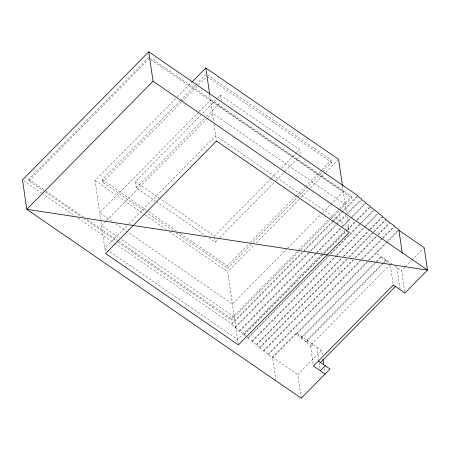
<?xml version="1.0" encoding="UTF-8"?>
<svg xmlns="http://www.w3.org/2000/svg" width="450" height="450" viewBox="0 0 450 450"><rect width="100%" height="100%" fill="white"/><g stroke="black" fill="none" stroke-linecap="round" stroke-linejoin="round"><path stroke-width="0.34" stroke-dasharray="2.25 1.69" d="M44.556 191.604L28.946 180.861L28.71 179.263L149.181 57.004M28.946 180.861L149.417 58.601M100.856 220.928L94.956 180.506L176.754 97.492M177.249 96.992L191.537 82.491M173.166 230.766L102.549 182.171L102.201 179.764L179.814 100.991M180.304 100.491L195.536 85.039M196.026 84.538L205.852 74.571M102.549 182.171L181.148 102.403M181.643 101.903L206.201 76.978M198.703 112.207L99.658 212.721L111.78 221.062M199.192 111.707L210.527 100.204L343.305 191.582L322.611 212.586M155.857 201.274L136.243 187.774L135.349 181.643L217.086 98.691M217.575 98.19L220.534 95.192L299.576 149.591L300.471 155.717L285.21 171.208M136.243 187.774L204.683 118.311M206.651 116.314L220.444 102.319M105.986 221.214L101.554 225.72L119.447 238.033M106.481 220.719L207.495 118.198M207.99 117.698L212.422 113.198L345.206 204.576M127.007 225.703L104.833 248.209L108.872 250.987M128.976 223.701L215.702 135.686L348.486 227.064L345.527 230.062M271.018 178.571L214.391 236.042L159.581 198.321M271.513 178.071L279.388 170.078M281.363 168.081L296.134 153.084M296.623 152.589L299.576 149.591M208.941 237.803L215.286 242.173L219.229 238.174M219.718 237.673L275.361 181.204M275.856 180.703L284.715 171.709M251.151 244.277L227.571 268.211L227.222 265.804L248.344 244.361M250.312 242.37L295.504 196.504M295.999 196.003L304.841 187.031M305.331 186.531L331.369 160.11L206.342 74.07M253.119 242.286L297.332 197.415M297.821 196.914L331.718 162.518L331.369 160.11M238.196 343.592L227.739 271.884L254.346 244.879M256.314 242.876L299.188 199.373M301.157 197.37L310.027 188.37M310.522 187.869L325.305 172.868M325.794 172.367L338.608 159.362M287.134 248.591L232.436 304.099L127.946 232.189M287.623 248.091L322.121 213.086M298.884 251.584L231.328 320.141L231.097 318.544L298.159 250.487M298.654 249.986L329.692 218.481M330.188 217.98L339.058 208.98M339.548 208.479L351.568 196.284L150.919 58.196M300.853 249.581L329.434 220.579M331.408 218.576L339.289 210.578M339.784 210.077L351.804 197.882L351.568 196.284M245.722 336.088L244.08 334.957L243.99 334.361L239.608 331.346L239.513 330.683L235.277 327.769L235.159 326.959L231.654 324.551L231.542 323.764L302.057 252.197M304.031 250.194L332.629 221.169M333.124 220.669L357.778 195.643M231.654 324.551L303.159 251.983M303.649 251.482L332.747 221.957M333.236 221.456L342.113 212.445M342.608 211.95L357.401 196.931M235.159 326.959L308.143 252.894M308.632 252.394L336.251 224.364M336.741 223.869L345.617 214.858M346.112 214.357L360.411 199.845M235.277 327.769L308.751 253.198M310.725 251.201L336.364 225.174M336.859 224.674L345.735 215.668M347.709 213.666L361.024 200.154M239.513 330.683L315.945 253.114M316.44 252.613L342.079 226.586M342.574 226.086L351.45 217.08M351.945 216.579L365.754 202.567M239.608 331.346L316.536 253.271M317.031 252.771L342.18 227.25M342.669 226.749L365.85 203.226M321.384 254.571L237.611 339.581L109.451 251.387M321.874 254.07L345.037 230.563M243.99 334.361L345.577 231.266M347.546 229.264L354.943 221.76M356.918 219.757L369.248 207.248M244.08 334.957L323.471 254.379M323.966 253.879L347.141 230.361M347.636 229.86L356.512 220.849M357.002 220.348L370.316 206.837M367.869 261.023L272.582 357.722L259.83 347.963L259.723 347.226L252.118 341.533L252.028 340.937L248.006 338.169L247.922 337.601L328.303 256.028M330.277 254.025L359.37 224.499M359.865 223.999L373.179 210.487M248.006 338.169L328.877 256.095M330.851 254.093L360.934 223.566M361.423 223.065L374.248 210.049M252.028 340.937L335.863 255.859M336.358 255.358L377.286 213.823M252.118 341.533L336.442 255.954M336.938 255.454L365.046 226.929M365.535 226.429L378.36 213.412M256.427 344.498L341.241 258.418M343.215 256.416L369.349 229.894M369.844 229.393L382.663 216.377M256.5 345.009L341.809 258.429M343.783 256.427L368.438 231.401M370.412 229.399L382.742 216.889M259.723 347.226L347.996 257.648M348.486 257.147L373.146 232.121M373.641 231.621L385.965 219.111M259.83 347.963L347.608 258.879M349.582 256.877L373.748 232.352M374.237 231.851L386.072 219.842M263.638 350.578L352.89 259.993M354.864 257.991L376.071 236.475M378.039 234.472L388.89 223.459M263.711 351.09L353.458 260.004M355.433 258.002L377.623 235.485M378.118 234.984L389.953 222.969M268.104 354.111L360.81 260.027M361.305 259.526L382.016 238.506M382.511 238.005L394.346 225.996M268.189 354.696L360.405 261.113M362.379 259.11L382.596 238.59M383.091 238.089L394.431 226.581M275.951 380.796L272.498 357.137L296.314 332.972L321.621 350.387L322.408 355.793M368.359 260.522L398.334 230.102M301.781 336.735L301.967 337.995L296.494 334.226L367.47 262.198M369.444 260.196L386.162 243.231M386.651 242.73L398.43 230.777M375.637 261.939L301.213 337.478L301.32 338.231L307.547 342.517L307.254 340.498M376.132 261.439L381.06 256.438L381.173 257.197L387.399 261.484L387.287 260.724M301.32 338.231L376.245 262.198M376.734 261.697L381.173 257.197M312.154 343.873L312.593 346.877L305.826 342.219L382.719 264.184M383.214 263.683L385.678 261.18L385.532 260.196L305.685 341.235L305.826 342.219M390.285 264.352L310.438 345.392L313.352 365.361M301.258 398.211L297.81 374.552L321.621 350.387M404.724 291.651L401.653 270.608L404.601 267.621M405.09 267.12L411.469 260.646M411.964 260.151L423.743 248.192M206.696 76.478L331.718 162.518M150.57 59.394L351.804 197.882M392.192 264.094L376.346 253.192L376.245 252.518M394.819 265.905L401.653 270.608M385.678 261.18L389.711 263.959M135.349 181.643L159.002 197.921M156.437 201.667L206.055 235.817M102.201 179.764L147.926 211.23M148.506 211.629L176.867 231.148M180.338 233.539L227.222 265.804M176.057 232.757L227.571 268.211M94.956 180.506L144.607 214.672M145.181 215.072L165.966 229.371M169.431 231.756L227.739 271.884M115.819 223.847L127.367 231.789M121.759 239.625L234.332 317.093M28.71 179.263L45.478 190.806M46.057 191.205L83.644 217.069M87.114 219.459L118.339 240.947M118.918 241.346L231.097 318.544M45.135 192.004L80.989 216.675M83.88 218.666L117.416 241.746M117.996 242.145L231.328 320.141M23.659 180.703L41.608 193.056M42.188 193.455L75.195 216.169M78.092 218.16L113.991 242.865M114.57 243.264L231.542 323.764M246.274 336.465L247.922 337.601M272.498 357.137L297.81 374.552M396.923 267.351L400.191 289.755M390.488 265.731L393.3 285.013M342.506 186.097L346.494 213.435M346.894 216.163L349.262 232.408M324.281 368.64L325.069 374.046M316.89 347.13L318.662 359.297M319.157 362.678L320.046 368.764M296.314 332.972L296.494 334.226M220.534 95.192L221.327 100.637M209.728 94.719L213.615 121.376M214.014 124.104L216.388 140.361M214.594 237.403L215.286 242.173M100.952 221.614L105.514 252.877"/><path stroke-width="0.67" d="M402.193 252.681L398.824 229.607L394.431 226.581L394.346 225.996L386.072 219.842L385.965 219.111L382.742 216.889L382.663 216.377L378.36 213.412L378.27 212.822L370.316 206.837L370.232 206.246L365.85 203.226L365.754 202.567L361.519 199.654L361.401 198.844L357.896 196.431L357.778 195.643L148.742 51.789L22.5 179.904L26.792 209.329L301.258 398.211L330.041 369.006L318.42 361.007M148.742 51.789L153.034 81.214L26.792 209.329L427.5 270.096L424.232 247.697L398.925 230.276M192.032 81.99L205.83 67.989L338.608 159.362L342.405 185.411M320.574 362.492L395.46 286.498M320.338 370.789L325.305 365.749M153.034 81.214L427.5 270.096L404.921 293.012L393.3 285.013L313.447 366.047L325.069 374.046M322.903 359.173L323.691 364.584M205.83 67.989L209.627 94.033M216.484 141.03L105.609 253.547L238.393 344.925L349.262 232.408L216.484 141.03"/></g></svg>
